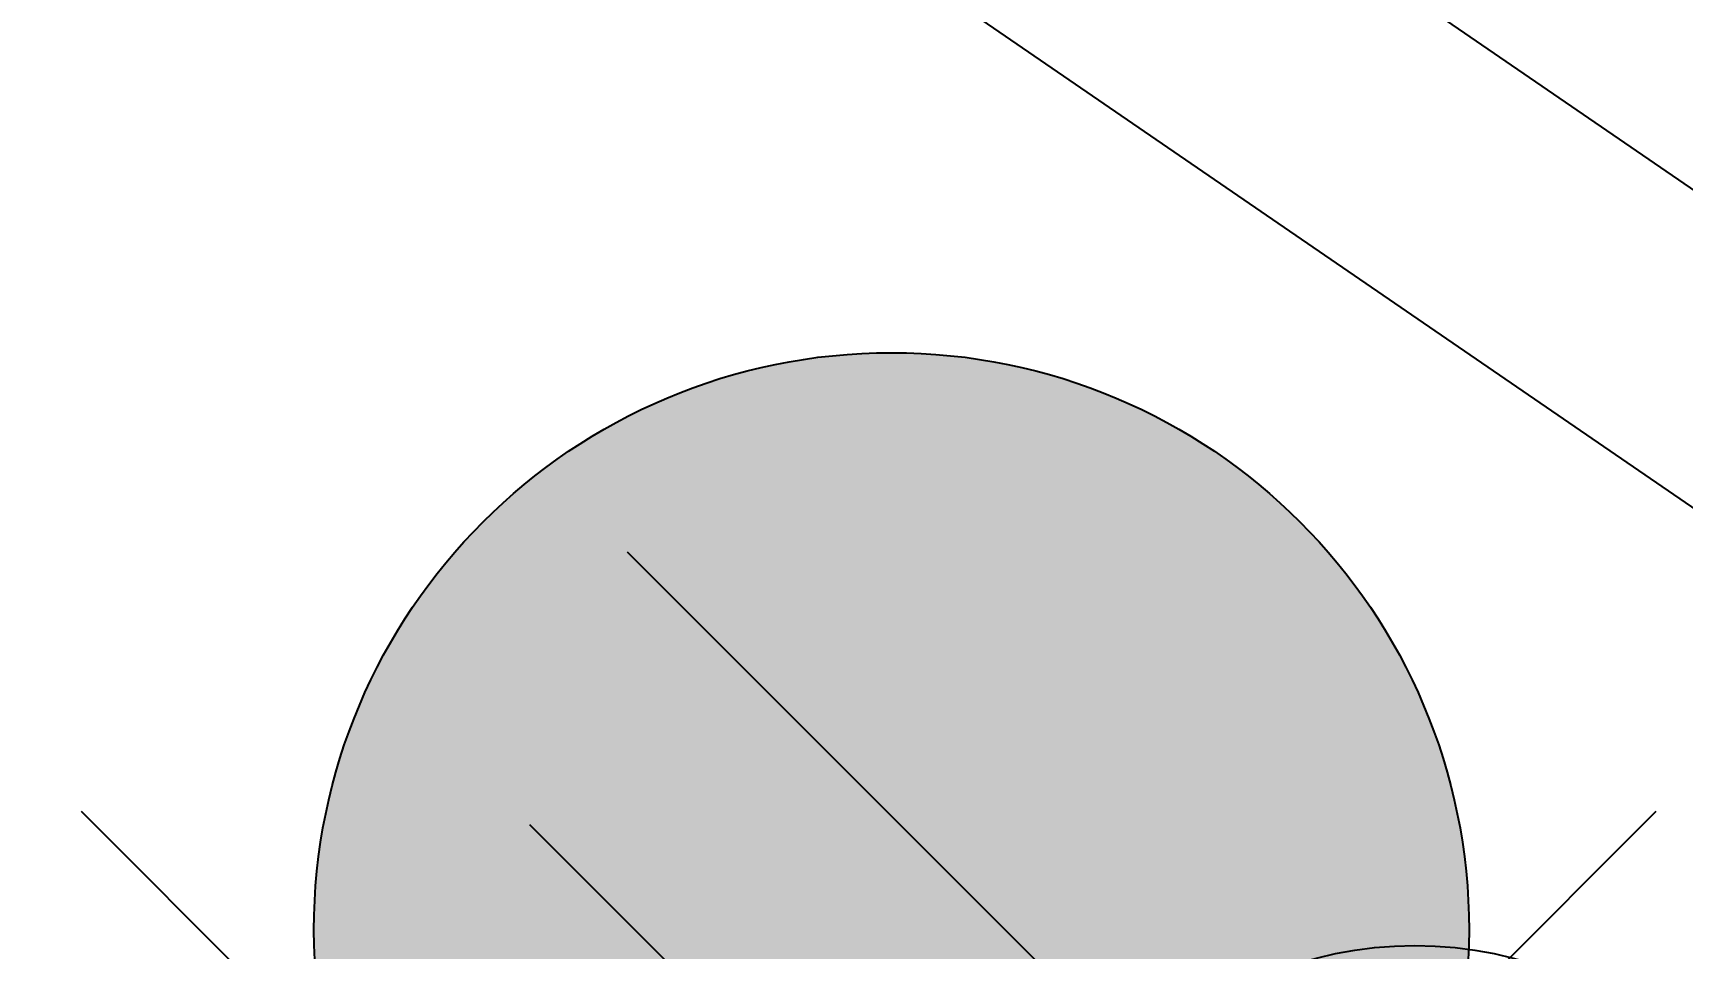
# Model space of a CAD drawing. Extents: x 363066 to 375462, y 6077936 to 6083550.
# Drawn here: x 373096.31 to 373127.73, y 6080170.04 to 6080187.47 of the extents above; entities that cross this region are included whole.
import ezdxf
from ezdxf.enums import TextEntityAlignment as Align

# ---------------------------------------------------------------- set-up
doc = ezdxf.new("R2010")
doc.units = 0
doc.header["$LTSCALE"] = 5
doc.header["$PDMODE"] = 35
doc.header["$PDSIZE"] = 15
for name, color, linetype in [('AS-UNDERLAY-H', 141, 'Continuous'), ('CG-NOTES', 7, 'Continuous'), ('P-PROPOSED', 10, 'Continuous'), ('P-STATION', 7, 'Continuous')]:
    doc.layers.add(name, color=color, linetype=linetype)
doc.layers.add('Waypoints_00892-25_-RF_wi', color=7, linetype='Continuous', plot=False)
doc.styles.add('80L', font='ARIALN.TTF', dxfattribs={"height": 10})

# ---------------------------------------------------------------- blocks, each defined once
blk = doc.blocks.new('*U428')
at = {"layer": 'AS-UNDERLAY-H'}
h = blk.add_hatch(color=256, dxfattribs=at)
h.dxf.hatch_style = 1
edge = h.paths.add_edge_path()
edge.add_arc((0, 0), 11, 0, 360)
at = {"layer": 'CG-NOTES', "color": 182}
blk.add_circle((0, 0), 11, dxfattribs=at)
at = {"color": 182, "style": '80L'}
blk.add_attdef('#', text='', height=10, dxfattribs=at).set_placement((0, 0), align=Align.MIDDLE_CENTER)

msp = doc.modelspace()

# ---------------------------------------------------------------- linework, layer by layer
at = {"layer": 'P-PROPOSED', "flags": 128}
for points in [[(374158.259, 6079483.691), (373758.351, 6079760.129), (373629.955, 6079842.452), (373378.083, 6080013.374), (373317.61, 6080059.87), (373302.94, 6080058.541), (373283.527, 6080071.832), (373279.906, 6080088.915), (373272.01, 6080095.905), (373260.93, 6080100.881), (373251.099, 6080103.033), (373205.097, 6080131.519), (372969.495, 6080293.207), (372547.571, 6080584.796), (372482.183, 6080635.692), (372439.499, 6080673.336), (372428.741, 6080689.482), (372415.352, 6080701.985), (372402.149, 6080707.407), (371653.585, 6081416.865)], [(371650.152, 6081413.232), (372399.388, 6080703.137), (372412.608, 6080697.708), (372424.904, 6080686.226), (372435.702, 6080670.02), (372478.992, 6080631.842), (372544.613, 6080580.765), (372966.66, 6080289.09), (373202.366, 6080127.331), (373249.194, 6080098.333), (373259.356, 6080096.108), (373269.268, 6080091.658), (373275.358, 6080086.266), (373279.052, 6080068.838), (373301.6, 6080053.401), (373316.114, 6080054.715), (373375.153, 6080009.321), (373617.276, 6079845.015), (373755.58, 6079755.968), (374156.942, 6079478.525)]]:
    msp.add_lwpolyline(points, dxfattribs=at)
at = {"layer": 'Waypoints_00892-25_-RF_wi', "color": 1}
for p in [(373122.624, 6080162.583), (373112.222, 6080157.644), (373120.764, 6080157.389)]:
    msp.add_point(p, dxfattribs=at)

# ---------------------------------------------------------------- block references
at = {"layer": 'P-STATION'}
msp.add_blockref('*U428', (373112.657, 6080170.377), dxfattribs=at).add_auto_attribs({'#': '238'})

doc.saveas('drawing.dxf')
